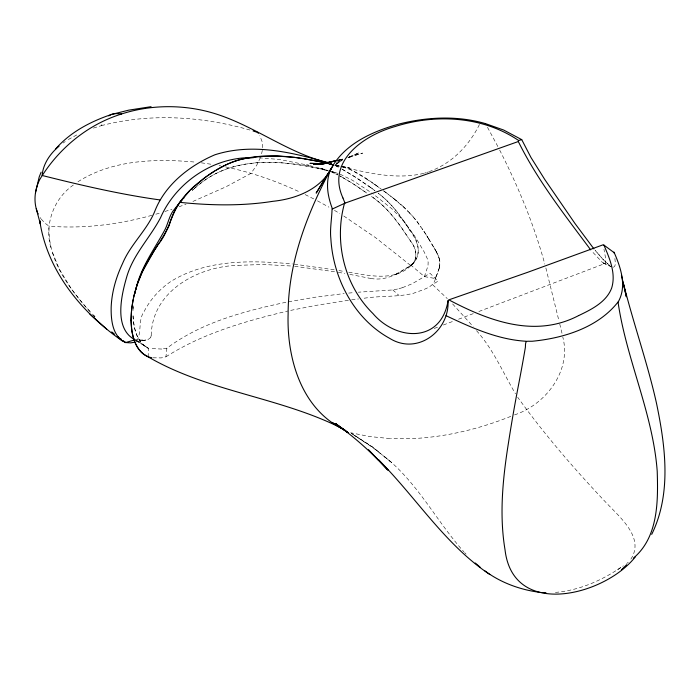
<?xml version="1.0" encoding="UTF-8"?>
<svg xmlns="http://www.w3.org/2000/svg" width="700" height="700" viewBox="0 0 700 700"><rect width="100%" height="100%" fill="white"/><g stroke="black" fill="none" stroke-linecap="round" stroke-linejoin="round"><path stroke-width="0.53" stroke-dasharray="3.5 2.62" d="M148.181 356.912L148.356 348.294C135.896 342.064 133.481 326.585 133 314.151M133 310.52L133.149 306.836M262.588 147.709L262.062 141.514L259.796 135.669M151.209 335.457L150.719 337.461M151.218 335.335C152.11 290.824 198.362 266.341 238.044 265.335M73.351 185.028C52.946 199.176 43.636 226.468 51.616 249.996M133.044 308.683L133.227 305.9M41.239 219.074L44.896 223.107L49.035 226.179C47.469 260.059 69.615 289.406 91.455 313.101M152.941 357.796L161.175 357.919L165.926 356.816L166.915 348.162C201.679 322.219 244.877 310.949 286.65 302.12M262.342 150.334L261.389 154.7M439.469 266.683L439.6 259.551L436.354 251.746M435.339 278.784L435.846 276.973M435.286 279.037C433.51 288.181 420.971 290.019 413.473 293.317C396.865 297.377 379.391 295.54 362.582 298.489M439.495 267.216L437.535 273.306M439.136 268.161L439.88 264.609L439.749 260.374M348.775 272.23C369.11 275.537 394.188 281.715 410.926 265.694L411.031 265.256C418.416 259.402 416.588 248.404 411.075 241.902C399.805 225.032 388.386 207.646 371.131 196.227C386.951 206.894 398.44 222.276 408.459 238.227M439.206 268.467L435.391 278.512L424.419 276.614L411.031 265.256C399.158 273.429 385.656 281.356 370.641 278.416M402.395 287.691L412.178 283.754L424.419 276.614L428.024 265.703L428.137 262.22L427.368 258.773L424.113 251.825L415.87 237.912L404.005 221.121L391.773 208.688L373.257 194.066M260.453 157.553L256.734 165.165L251.002 173.355L225.82 186.874L191.013 202.282M437.483 273.429L436.004 276.658M93.415 128.091L101.421 125.633L102.524 123.288M479.456 124.46C469.131 145.53 451.666 163.599 429.284 171.579M630.892 559.142C645.067 537.521 619.273 516.801 606.043 502.556C574.543 469.298 544.434 434.49 517.711 397.276M150.666 337.558L148.199 339.456L143.325 340.533M343.77 216.011L375.699 237.755L410.926 265.694C422.459 256.428 418.976 239.907 409.938 230.51M136.929 340.821C141.986 332.054 137.856 320.303 144.104 311.509C150.351 299.399 159.775 288.951 171.062 281.339C207.06 259.105 251.755 260.225 292.416 263.97M410.926 265.694C429.363 248.5 408.196 229.609 398.755 214.051C392.875 206.185 385.884 199.176 378.14 193.156C391.422 203.018 401.091 216.597 409.859 230.405M194.722 188.178L194.084 188.702L197.977 185.57M195.361 187.644C231.193 154.945 283.412 159.539 326.988 170.511C284.716 160.239 234.377 154.639 198.651 185.062M335.108 165.314L342.449 159.74L336.473 162.356L342.116 160.046M626.657 563.483L628.285 562.31M63.087 143.036L65.249 141.523M555.415 592.401C579.854 590.363 603.006 579.994 622.904 566.02M336.166 163.861L342.326 159.696M617.601 569.704L623.394 565.836M77.954 181.746C112.595 159.679 155.942 158.41 195.633 162.146M409.745 266.053L412.562 263.602L410.979 265.475C419.125 258.746 415.852 246.96 409.771 240.065M68.294 139.554L77.473 134.523M409.421 266.254L395.238 274.575L396.463 274.146M424.419 276.614L429.984 273.227L438.034 281.102L432.53 284.637L447.283 298.62M336.289 163.992L341.906 160.825M165.961 356.799C202.58 333.392 245.682 320.985 287.787 311.027M348.539 157.343L359.275 152.714L348.373 157.325M514.509 414.899C545.79 404.556 571.673 370.764 562.782 336.963M510.799 416.369C480.786 428.374 449.006 436.293 416.701 438.375M434.219 328.466L439.285 326.541M443.345 325.001L453.486 321.142M458.561 319.217L473.778 313.434M478.844 311.509L605.421 263.34L605.789 259.297L603.969 249.235M178.964 206.78L185.999 204.251M426.904 172.419L428.488 171.859M164.885 211.496L171.929 209.239M424.559 173.154L426.125 172.664M395.089 274.584L398.519 273.507M402.325 287.717L397.652 288.986M349.641 156.975L362.679 153.081L348.005 157.439M341.644 159.425L337.523 160.554L342.764 158.996M337.523 160.554L342.571 159.066L337.251 160.361M166.915 348.162L161.901 349.037M151.83 215.329C118.484 224.525 83.598 228.935 49.035 226.179M155.846 214.2L160.86 212.791M423.78 173.364C396.428 179.83 368.095 173.197 341.346 166.504M347.83 157.727L350.928 156.879M101.421 125.633C150.763 112.735 203.516 116.375 252.131 130.673M337.321 160.361L342.554 159.023M397.521 289.021L392.831 289.94L358.321 292.197M290.692 310.38L315.91 305.392L348.565 300.274M136.832 341.828L138.819 341.408L136.727 341.836M136.64 341.863L145.845 340.025L137.725 340.043M288.444 301.761L314.738 297.281L344.164 293.554M613.41 267.365C616.595 265.921 614.845 261.1 614.915 258.335M351.619 299.863L358.523 298.97M348.644 293.099L354.392 292.547M144.926 340.209L142.59 340.349M238.053 265.335L263.637 264.477L291.76 266.044M161.779 349.055L149.704 348.477M415.887 438.419L390.408 438.585M142.502 340.349L136.045 339.85M258.965 157.763L279.729 159.513L305.804 164.727M389.856 438.559L369.828 436.572L350.639 432.749M294.683 266.315L334.906 271.757M294.341 264.171L335.002 269.92M137.165 339.981L135.301 339.762L148.61 348.329M328.746 164.482L333.812 165.077M334.819 165.2L336.849 165.436L334.731 165.121M201.276 162.82L211.593 164.316M329.455 164.316L333.681 164.955M335.204 165.393L341.303 166.373M342.317 166.539L349.44 167.676L334.696 165.279M370.545 278.399L368.769 278.075M329.429 164.421L333.637 165.112M329.105 164.395L331.135 164.727M338.922 270.567L344.82 271.565M338.31 272.335L344.864 273.481M349.764 274.374L368.655 278.058M219.056 165.611L220.911 165.97M335.195 165.471L341.276 166.688M342.291 166.889L346.342 167.694L340.541 166.294M225.54 166.906C251.352 172.296 276.412 181.046 300.256 192.255M329.84 163.66L330.925 163.905M329.131 163.616L331.809 164.22M309.75 165.638L328.475 170.529M335.283 165.025L339.579 166.058M338.231 165.734L339.789 166.119M335.239 164.92L339.509 166.049M329.438 170.809L338.118 173.46M331.817 163.966L330.601 163.599M342.659 166.985C357.158 171.141 369.381 180.39 381.334 189.21M331.004 163.678L331.686 163.888M340.06 174.16L352.791 180.477L371.586 192.867M611.485 266.787L603.356 263.069L605.421 263.34L604.336 263.533L602.315 262.334L591.701 251.081M331.345 171.955L337.829 174.895L332.29 172.349M603.356 263.069L611.441 266.77M305.148 194.591L314.457 199.273M335.064 165.366L339.404 167.685L335.352 165.515M135.923 340.585L138.565 341.976L134.584 339.771M317.45 200.839L328.939 207.156M341.793 169.015L355.469 177.196L369.311 186.559M342.396 169.347L355.469 177.196L371.586 188.195M349.142 168.569L364.534 177.809M334.442 210.35L339.824 213.57M352.669 434.289L373.476 448L392.009 462.831L372.26 446.845L351.382 433.344L372.26 446.845L379.033 452.218M136.15 340.637L148.356 348.294C136.692 342.204 133.639 328.02 133.035 315.954M364.613 177.852L366.389 178.981M366.476 179.043L374.456 184.327M374.561 184.398L376.11 185.465M376.215 185.535L380.905 188.851M369.53 186.716L374.99 190.732M371.928 188.457L374.99 190.732M383.512 190.741L393.592 198.45M383.705 190.942L385.481 192.246M609.928 265.799L603.645 260.05L595.114 250.355L603.173 259.56L609.341 265.352M385.613 192.299L390.766 196.227M391.256 196.612L392.359 197.479M392.455 197.549L394.756 199.377M393.881 198.686L404.53 207.891L412.598 216.195M394.809 199.421L395.973 200.357M396.007 200.384L402.727 206.062M384.405 456.558C417.506 482.475 436.284 520.984 463.873 551.819M392.831 289.94L399.044 295.488M402.894 206.22L408.433 211.645M93.581 315.297L95.025 316.741M94.859 316.627L87.176 308.551M452.629 303.966L473.209 326.637M409.08 212.319L416.649 221.034L424.699 232.523M464.608 552.597L466.069 554.137M86.354 307.632L83.913 304.85M412.851 216.484L413.411 217.131M82.311 302.977L71.733 289.345M414.111 217.963L415.494 219.634M476.49 330.654C493.29 349.283 502.924 372.47 515.471 393.803M416.885 221.384L421.085 227.071M40.976 218.706L40.197 217.577M71.024 288.33L59.369 269.211L51.992 251.291M422.275 228.812L422.861 229.696M423.841 231.193L428.033 237.851M424.839 232.741L425.399 233.616M425.871 234.369L426.466 235.322M426.808 235.865L427.166 236.451M427.219 236.53L427.543 237.064M427.709 237.344L428.558 238.726M428.365 238.385L435.627 250.46M428.68 238.91L433.895 247.537M433.965 247.651L434.464 248.483M434.656 248.815L435.531 250.294M435.348 249.979L436.336 251.711M435.75 250.688L438.034 254.957M487.489 127.295L498.181 147.14M499.677 150.062C518.192 186.559 534.039 224.569 544.81 264.11M437.902 254.835L438.935 257.486M438.97 257.574L439.67 260.365M545.86 267.934L559.003 321.064M559.738 323.925L562.188 334.031M193.454 189.236L192.211 190.312L193.454 189.236M333.113 171.981L332.098 171.727L336.14 172.83L333.113 171.981M321.676 168.621L320.688 168.341L327.539 170.494L321.676 168.621M341.434 176.75L339.64 175.814L351.881 182.936L367.001 193.226L353.579 184.03L341.434 176.75"/><path stroke-width="1.05" d="M448.499 300.23L448.052 300.703C449.575 331.039 417.358 355.644 389.646 338.336C354.121 318.832 333.121 278.381 330.864 238.665C329.717 228.41 332.036 217.875 332.054 207.865C330.488 203.656 329.227 199.325 328.422 194.906C326.9 186.673 327.18 177.931 330.348 170.109C343.516 144.183 372.391 131.399 399.053 124.023C427.149 116.935 457.371 115.413 485.406 123.611M327.74 162.715C284.576 151.987 249.568 121.905 206.553 111.291C176.689 103.915 144.681 105.341 115.771 115.955C84 127.418 56.928 150.815 39.664 179.681C35.227 188.554 33.67 199.071 36.242 208.722L40.329 223.808L39.839 220.736M518.438 141.479L344.986 203.149L332.483 208.95M518.464 141.347L518.604 140.49L521.736 139.641L530.933 157.412L544.854 179.629L574.971 223.484L593.906 248.885M614.355 252.936C620.821 267.82 626.903 286.011 618.476 301.446C598.509 327.451 563.701 338.257 532.14 341.25C526.496 341.582 525.403 339.404 525.403 347.174C523.136 360.658 520.608 374.106 518.026 387.537C514.509 405.921 511.315 424.375 508.463 442.873C502.871 478.153 499.109 514.334 505.032 549.832C513.135 619.447 605.194 595.332 635.303 556.876M518.403 141.689C537.626 180.521 564.821 215.127 590.686 249.856M133.166 299.547L131.609 309.654L131.075 320.206M448.052 300.703C441.096 343.473 396.226 340.926 372.934 313.539C344.391 285.565 333.935 242.13 344.356 203.849M134.942 293.562L135.354 291.637M133.814 296.529C130.795 310.371 129.561 325.176 133.77 338.931M133.595 297.5C136.938 282.126 143.5 267.601 151.883 254.336M133.928 296.065L137.226 284.506L142.258 271.933M35.508 192.657L39.209 176.899L41.116 172.183M135.8 289.704C140.569 267.549 154.394 249.261 164.929 229.723C168.245 223.204 169.295 215.486 174.002 209.729M169.094 225.838C173.495 208.407 184.537 193.629 198.555 182.621M651.7 534.398C671.738 493.544 665.403 446.355 656.539 403.463C647.622 363.361 633.762 324.59 623.788 284.769M142.362 271.705L154.429 250.294M168.726 226.546L164.325 234.43M330.68 169.304C306.959 213.929 288.12 262.885 288.12 314.09C286.72 358.636 301.429 409.911 345.047 430.15M332.377 166.775L333.48 164.798M332.001 167.423C320.679 189.315 296.144 198.923 272.869 201.311C242.069 206.176 210.674 205.529 179.742 202.335C170.599 215.539 168.674 232.216 158.016 244.659M164.133 234.771L162.549 237.388M331.424 168.044L316.164 193.112L328.834 172.384M162.225 237.912L160.291 241.045M158.987 243.127L159.644 242.086M152.32 253.619L158.34 244.16M157.684 245.193L155.076 249.279M179.742 202.335L189.612 190.829M174.501 209.107L180.101 202.265M180.635 201.661L182.236 199.867M626.614 564.742L621.617 569.669M183.33 198.678L183.873 198.091M55.571 149.065C70.376 131.871 91.368 121.126 112.612 114.082C115.518 113.339 118.554 113.61 121.485 114.013M190.444 189.971L204.347 178.071M633.343 558.206C658.429 537.119 658.149 501.043 657.212 471.179C652.872 413.088 626.386 359.564 618.056 302.146M59.054 146.195C50.26 153.536 43.085 163.782 42.131 175.472C81.034 185.229 120.181 194.39 159.933 199.929M199.229 182.07L203.411 178.78M204.129 178.237C215.784 169.523 228.76 162.19 243.023 158.839M204.627 177.861L205.196 177.441M205.572 177.17L207.043 176.111M208.53 175.061L214.707 171.01M108.657 115.867L111.282 114.503L128.564 110.18L151.077 106.68M216.282 170.048L223.536 166.058M223.746 165.944C245.385 154.84 270.594 154.735 294.227 157.316M578.751 315.543C591.273 309.531 606.34 302.216 611.66 288.067C616.166 273.507 609.639 258.405 603.89 245.079L603.006 244.834L528.264 272.099L448.849 299.854C488.88 320.967 535.071 338.389 578.602 315.604M328.256 162.82C291.821 152.171 252.193 142.809 214.891 154.787C189.963 165.428 166.023 184.048 155.435 209.65C147.928 229.477 130.655 243.889 122.553 263.533C116.095 277.2 111.764 292.04 111.169 307.204C110.915 319.882 112.42 336.639 125.571 342.562L134.697 339.938M337.251 160.361L321.475 164.386L335.23 160.895L317.704 164.133L330.418 162.54L313.469 164.202L321.956 163.896M134.47 342.248L130.769 342.877L125.571 342.562L122.736 340.506M243.127 158.812L259.595 156.529M259.683 156.52L277.515 156.056L296.485 157.605M253.426 157.719C214.375 156.231 176.032 182.166 160.589 217.621C150.246 237.457 133.796 253.873 127.094 275.66C121.634 294.088 113.278 327.976 134.549 339.553M321.86 163.599L309.977 163.354L321.58 163.8M541.599 592.55L545.939 592.716M526.409 341.276C497.901 339.701 471.441 327.652 446.005 315.656M540.549 592.445C520.704 589.951 501.086 582.916 484.96 570.92M294.455 157.343L312.235 160.178M151.742 357.691C142.809 356.484 136.553 347.812 134.085 339.876M296.809 157.649L302.759 158.524M304.211 158.76L325.491 162.759M312.602 160.265L326.139 162.969M306.784 164.955L308.761 165.41M485.581 123.664L503.668 130.043L521.736 139.641M253.076 130.952L257.679 132.431L258.37 133.385M343.341 429.091C279.991 396.55 205.546 391.912 144.27 354.541M332.404 422.415L347.988 432.565L335.676 423.727C354.664 437.22 372.006 452.9 387.852 469.945L378.368 459.611C416.089 497.289 444.929 544.6 489.843 574.516M518.604 140.49C482.72 116.148 435.706 113.68 395.132 126.525C364.49 135.082 325.964 160.86 342.956 198.013M614.285 252.779L603.916 245.088M125.571 342.562L124.539 341.819M335.676 423.727L348.014 432.609M124.276 341.635L123.769 341.259M144.06 354.436L141.654 352.467M120.444 338.809L121.459 339.57L119.814 338.31M39.795 220.894C47.119 271.058 81.848 312.812 122.43 341.014M117.425 336.499L118.422 337.277M117.355 336.42L118.991 337.689M113.461 333.358L114.441 334.154M111.729 331.905L113.321 333.209M480.051 567.096L475.248 562.992M89.74 313.906L106.689 329.14M141.566 352.389C135.546 346.483 132.974 338.021 131.74 329.892M387.852 469.945L368.524 449.855L378.411 460.119M38.185 213.972L37.8 213.133M344.986 203.149L342.983 198.1M37.441 212.275L36.242 208.722M134.024 339.701L133.805 339.036M621.425 275.135L626.369 296.774L623 281.881M613.979 252.079L614.145 253.068M131.731 329.822L131.075 320.329"/></g></svg>
